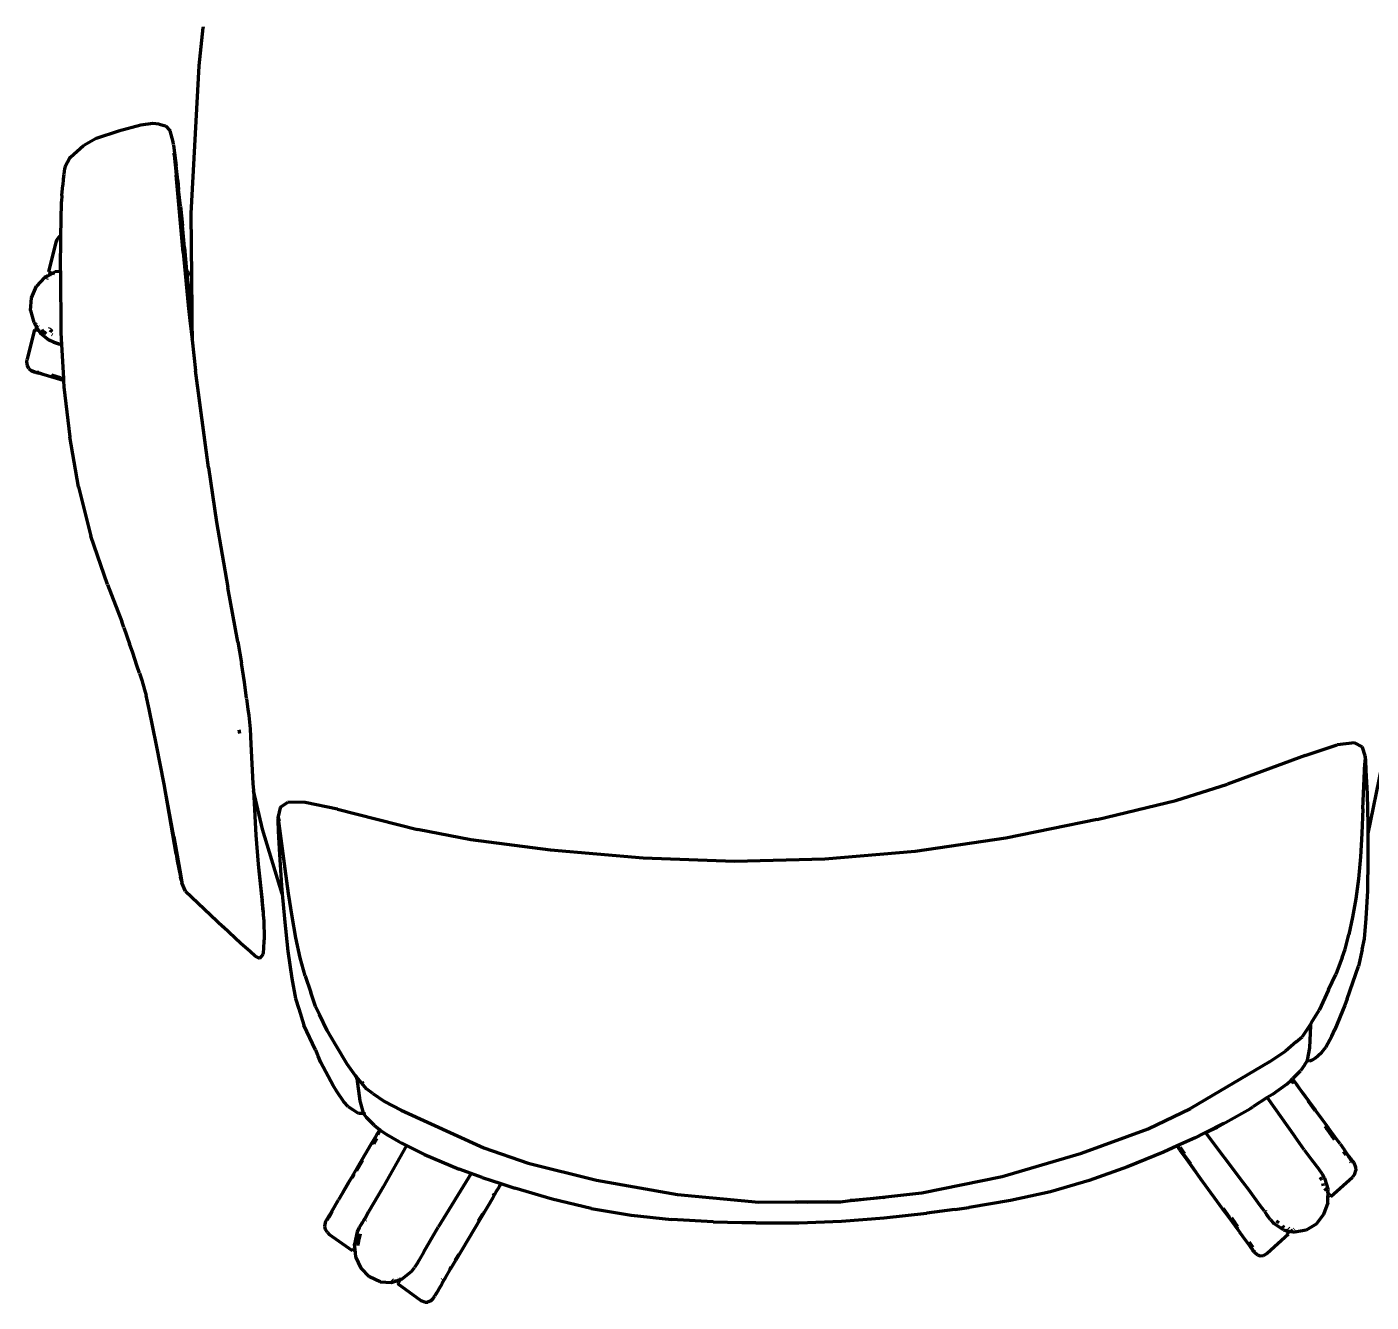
# Model space of a CAD drawing. Header units: millimetres. Extents: x 4307 to 31003, y 2809 to 20009.
# Drawn here: x 12443 to 12993, y 11863 to 12385 of the extents above; entities that cross this region are included whole.
import ezdxf

# ---------------------------------------------------------------- set-up
doc = ezdxf.new("R2010")
doc.units = ezdxf.units.MM
doc.layers.add('ProfileEdges', color=7, linetype='Continuous')

msp = doc.modelspace()

# ---------------------------------------------------------------- linework, layer by layer
at = {"layer": 'ProfileEdges', "lineweight": 211}
for p, q in [((12514.7, 12384.91), (12513.02, 12369.37)), ((12514.74, 12385.26), (12514.72, 12385.06)), ((12513.02, 12369.37), (12509.74, 12308.83)), ((12480.12, 12342.61), (12470.97, 12339.52)), ((12489.22, 12345.02), (12480.12, 12342.61)), ((12494.11, 12345.77), (12489.22, 12345.02)), ((12496.8, 12345.49), (12494.11, 12345.77)), ((12496.8, 12345.49), (12499.32, 12344.78)), ((12499.32, 12344.78), (12501.32, 12342.67)), ((12502.47, 12338.15), (12501.32, 12342.67)), ((12470.97, 12339.52), (12465.92, 12336.75)), ((12502.62, 12336.99), (12502.47, 12338.15)), ((12502.62, 12336.99), (12503.05, 12333.5)), ((12460.21, 12331.69), (12458.28, 12328.08)), ((12460.21, 12331.69), (12460.46, 12331.99)), ((12460.46, 12331.99), (12465.81, 12336.66)), ((12465.81, 12336.66), (12465.92, 12336.75)), ((12502.91, 12333.62), (12502.88, 12333.08)), ((12502.94, 12332.83), (12502.91, 12333.62)), ((12502.94, 12332.83), (12503.3, 12328.96)), ((12503.05, 12333.5), (12503.66, 12328.38)), ((12458.05, 12327.15), (12457.72, 12324.93)), ((12458.28, 12328.08), (12458.05, 12327.15)), ((12503.3, 12328.96), (12503.73, 12324.58)), ((12504.35, 12322.31), (12503.66, 12328.38)), ((12456.97, 12316.17), (12457.32, 12320.44)), ((12457.51, 12322.9), (12457.32, 12320.44)), ((12457.72, 12324.93), (12457.51, 12322.9)), ((12506.59, 12292.87), (12503.73, 12324.58)), ((12504.35, 12322.31), (12504.72, 12318.7)), ((12456.97, 12316.17), (12456.81, 12313.78)), ((12505.1, 12315.22), (12504.72, 12318.7)), ((12505.45, 12311.85), (12505.1, 12315.22)), ((12456.65, 12306.05), (12456.81, 12313.78)), ((12505.45, 12311.85), (12506.25, 12303.94)), ((12456.55, 12299.83), (12456.65, 12306.05)), ((12507.11, 12294.95), (12506.25, 12303.94)), ((12509.74, 12308.83), (12509.98, 12282.75)), ((12454.86, 12298.14), (12456.19, 12299.69)), ((12456.55, 12299.83), (12456.19, 12299.69)), ((12456.33, 12285.43), (12456.55, 12299.83)), ((12454.43, 12297.18), (12451.55, 12284.93)), ((12454.86, 12298.14), (12454.43, 12297.18)), ((12507.11, 12294.95), (12507.97, 12285.37)), ((12506.59, 12292.87), (12508.68, 12271.38)), ((12449.9, 12282.63), (12446.56, 12279.09)), ((12451.08, 12283.27), (12449.9, 12282.63)), ((12450.82, 12282.26), (12450.73, 12281.9)), ((12451.08, 12283.27), (12451.04, 12283.14)), ((12451.15, 12283.58), (12451.08, 12283.27)), ((12451.47, 12283.48), (12451.08, 12283.27)), ((12451.47, 12283.48), (12451.15, 12283.58)), ((12453.2, 12284.44), (12451.47, 12283.48)), ((12451.58, 12283.45), (12451.47, 12283.48)), ((12451.55, 12284.93), (12453.2, 12284.44)), ((12452.82, 12283.08), (12452.88, 12283.06)), ((12454.17, 12284.97), (12453.2, 12284.44)), ((12453.2, 12284.44), (12453.29, 12284.41)), ((12453.78, 12284.26), (12454.12, 12284.16)), ((12456.33, 12285.17), (12454.17, 12284.97)), ((12456.33, 12285.43), (12456.33, 12285.17)), ((12456.33, 12285.17), (12456.49, 12260.01)), ((12508.88, 12284.76), (12507.97, 12285.37)), ((12507.97, 12285.37), (12508.04, 12284.88)), ((12508.04, 12284.88), (12508.9, 12275.88)), ((12508.88, 12284.76), (12509.69, 12283.71)), ((12509.69, 12283.71), (12509.98, 12282.75)), ((12509.98, 12282.75), (12510, 12280.3)), ((12444.57, 12274.38), (12446.56, 12279.09)), ((12510, 12280.3), (12508.9, 12275.88)), ((12510, 12280.3), (12510.08, 12270.99)), ((12444.14, 12269.2), (12444.57, 12274.38)), ((12508.7, 12275.07), (12508.66, 12274.93)), ((12508.81, 12271.34), (12508.68, 12271.38)), ((12508.68, 12271.38), (12509.28, 12265.22)), ((12508.9, 12275.88), (12509.01, 12274.71)), ((12509.01, 12274.71), (12509.4, 12271.18)), ((12509.4, 12271.18), (12509.28, 12271.21)), ((12509.4, 12271.18), (12510.02, 12265.4)), ((12510.08, 12270.99), (12509.4, 12271.18)), ((12510.08, 12270.99), (12510.14, 12264.33)), ((12444.14, 12269.2), (12445.42, 12264.29)), ((12510.02, 12265.4), (12510.14, 12264.33)), ((12445.8, 12261.38), (12442.72, 12249.19)), ((12445.42, 12264.29), (12446.15, 12263.1)), ((12446.22, 12261.25), (12445.8, 12261.38)), ((12446.15, 12263.1), (12446.07, 12262.77)), ((12446.07, 12262.77), (12446.41, 12262.67)), ((12446.23, 12263.43), (12446.15, 12263.1)), ((12446.15, 12263.1), (12446.41, 12262.67)), ((12447.47, 12260.88), (12446.22, 12261.25)), ((12446.44, 12264.28), (12446.35, 12263.91)), ((12446.41, 12262.67), (12446.5, 12262.64)), ((12446.41, 12262.67), (12447.47, 12260.88)), ((12446.92, 12262.52), (12446.5, 12262.64)), ((12447.38, 12262.38), (12447.22, 12262.43)), ((12447.47, 12260.88), (12447.51, 12260.87)), ((12447.51, 12260.87), (12448.01, 12260.72)), ((12447.51, 12260.87), (12448.02, 12260.04)), ((12448.02, 12260.04), (12451.78, 12256.98)), ((12448.52, 12260.57), (12448.58, 12260.55)), ((12448.6, 12260.53), (12448.52, 12260.57)), ((12448.73, 12261.33), (12448.99, 12260.92)), ((12448.99, 12260.92), (12449.99, 12260.1)), ((12449.52, 12260.27), (12449.45, 12260.29)), ((12449.52, 12260.27), (12449.55, 12260.24)), ((12449.55, 12260.24), (12449.6, 12260.21)), ((12449.71, 12260.18), (12449.6, 12260.21)), ((12449.6, 12260.21), (12449.72, 12260.21)), ((12449.72, 12260.21), (12449.71, 12260.18)), ((12449.99, 12260.1), (12449.72, 12260.21)), ((12450.04, 12260.09), (12449.99, 12260.1)), ((12450.04, 12260.09), (12450.08, 12260.1)), ((12450.07, 12260.08), (12450.04, 12260.09)), ((12450.19, 12260.04), (12450.07, 12260.08)), ((12450.07, 12260.08), (12450.49, 12259.75)), ((12450.19, 12260.04), (12450.08, 12260.1)), ((12450.19, 12260.04), (12450.38, 12259.99)), ((12450.43, 12259.99), (12450.38, 12259.99)), ((12452.01, 12262.09), (12451.91, 12261.7)), ((12452.51, 12260.85), (12452.12, 12261.15)), ((12452.2, 12260.94), (12452.51, 12260.85)), ((12452.51, 12260.85), (12452.57, 12260.83)), ((12452.77, 12260.77), (12452.57, 12260.83)), ((12453.07, 12260.41), (12452.57, 12260.83)), ((12453.07, 12260.68), (12452.77, 12260.77)), ((12456.49, 12260.01), (12456.76, 12255.19)), ((12509.28, 12265.22), (12510.21, 12257.32)), ((12510.14, 12264.33), (12510.21, 12257.32)), ((12453.52, 12256.17), (12451.78, 12256.98)), ((12452.82, 12259.28), (12453.06, 12259.21)), ((12453.52, 12256.17), (12455.57, 12255.49)), ((12456.02, 12255.42), (12453.52, 12256.17)), ((12455.57, 12255.49), (12456.02, 12255.42)), ((12456.76, 12255.19), (12456.02, 12255.42)), ((12456.76, 12255.19), (12457.56, 12241.29)), ((12510.21, 12257.1), (12510.21, 12257.32)), ((12510.21, 12257.1), (12511.69, 12244.54)), ((12442.64, 12248.12), (12442.72, 12249.19)), ((12442.84, 12246.67), (12442.64, 12248.12)), ((12443.44, 12245.48), (12442.84, 12246.67)), ((12443.44, 12245.48), (12444.46, 12244.56)), ((12446.45, 12243.78), (12444.46, 12244.56)), ((12444.46, 12244.56), (12445.88, 12243.93)), ((12446.45, 12243.78), (12445.88, 12243.93)), ((12446.37, 12244.32), (12446.21, 12243.95)), ((12446.45, 12243.78), (12447.61, 12243.51)), ((12446.96, 12243.6), (12446.45, 12243.78)), ((12446.87, 12243.98), (12446.87, 12244.06)), ((12447.38, 12243.79), (12446.87, 12243.98)), ((12451.13, 12242.36), (12446.96, 12243.6)), ((12449.29, 12242.96), (12447.61, 12243.51)), ((12447.71, 12243.68), (12448.54, 12243.43)), ((12516.93, 12204.84), (12511.69, 12244.54)), ((12451.13, 12242.36), (12449.29, 12242.96)), ((12457.53, 12240.45), (12451.13, 12242.36)), ((12452.45, 12242.26), (12452.38, 12242.28)), ((12455.7, 12241.29), (12452.45, 12242.26)), ((12456.37, 12241.65), (12452.89, 12242.69)), ((12456.59, 12241.58), (12457.56, 12241.29)), ((12457.61, 12240.42), (12457.53, 12240.45)), ((12457.56, 12241.29), (12457.61, 12240.42)), ((12457.61, 12240.42), (12457.75, 12237.86)), ((12457.75, 12237.86), (12460.17, 12217.39)), ((12463.77, 12196.98), (12460.17, 12217.39)), ((12516.93, 12204.84), (12520.23, 12182.5)), ((12463.77, 12196.98), (12468.83, 12176.8)), ((12520.23, 12182.5), (12524.85, 12155.83)), ((12475.58, 12157), (12468.83, 12176.8)), ((12475.58, 12157), (12481.45, 12141.83)), ((12528.92, 12133.53), (12524.85, 12155.83)), ((12482.34, 12139.37), (12481.45, 12141.83)), ((12482.34, 12139.37), (12484.69, 12132.7)), ((12528.92, 12133.53), (12530.48, 12124.73)), ((12485.95, 12129.01), (12484.69, 12132.7)), ((12487.66, 12123.89), (12485.95, 12129.01)), ((12488.69, 12120.76), (12487.66, 12123.89)), ((12531.63, 12117.05), (12530.48, 12124.73)), ((12488.69, 12120.76), (12489.61, 12117.86)), ((12489.61, 12117.86), (12490.82, 12113.93)), ((12532.55, 12110.34), (12531.63, 12117.05)), ((12490.82, 12113.93), (12491.51, 12111.59)), ((12492.7, 12105.93), (12491.51, 12111.59)), ((12495.65, 12091.18), (12492.7, 12105.93)), ((12532.55, 12110.34), (12533.09, 12105.95)), ((12533.09, 12105.95), (12533.4, 12103.33)), ((12533.4, 12103.33), (12533.99, 12097.92)), ((12529.8, 12096.07), (12529.48, 12097.44)), ((12533.99, 12097.92), (12534.34, 12091.7)), ((12498.75, 12075.25), (12495.65, 12091.18)), ((12534.34, 12091.7), (12535.14, 12075.48)), ((12965.74, 12087.06), (12978.71, 12091.32)), ((12985.8, 12092.23), (12978.71, 12091.32)), ((12988.98, 12090.49), (12985.8, 12092.23)), ((12989.07, 12090.32), (12988.98, 12090.49)), ((12990.2, 12086.8), (12989.07, 12090.32)), ((12965.74, 12087.06), (12933.94, 12075.2)), ((12990.2, 12086.8), (12990.06, 12083.83)), ((12990.29, 12086.62), (12990.2, 12086.8)), ((12990.44, 12085.28), (12990.29, 12086.62)), ((12990.7, 12080.83), (12990.44, 12085.28)), ((12989.33, 12065.16), (12990.06, 12083.83)), ((12991.12, 12071.27), (12990.7, 12080.83)), ((12991.47, 12055.11), (12997.07, 12082.35)), ((12499.35, 12072.16), (12498.75, 12075.25)), ((12503.7, 12046.7), (12498.75, 12075.25)), ((12535.14, 12075.48), (12535.3, 12072.71)), ((12912.69, 12068.63), (12933.94, 12075.2)), ((12502.77, 12053.66), (12499.35, 12072.16)), ((12539.04, 12056.81), (12535.3, 12072.71)), ((12535.3, 12072.71), (12536.36, 12054.36)), ((12546.35, 12065.8), (12549.36, 12067.89)), ((12556.5, 12067.77), (12549.36, 12067.89)), ((12569.79, 12064.98), (12556.5, 12067.77)), ((12880.56, 12060.74), (12912.69, 12068.63)), ((12991.46, 12058.62), (12991.12, 12071.27)), ((12545.48, 12062), (12545.41, 12061.81)), ((12546.28, 12065.63), (12545.48, 12062)), ((12545.97, 12060.29), (12545.48, 12062)), ((12545.89, 12059.06), (12545.48, 12062)), ((12546.35, 12065.8), (12546.28, 12065.63)), ((12569.79, 12064.98), (12602.51, 12056.71)), ((12989.33, 12065.16), (12988.88, 12055.07)), ((12547.09, 12030.32), (12539.04, 12056.81)), ((12545.41, 12061.81), (12545.38, 12060.46)), ((12545.38, 12060.46), (12545.52, 12056)), ((12548.31, 12040.56), (12545.89, 12059.06)), ((12624.25, 12052.54), (12602.51, 12056.71)), ((12880.56, 12060.74), (12843.2, 12053.21)), ((12991.47, 12055.11), (12991.46, 12058.62)), ((12502.77, 12053.66), (12505.24, 12039.92)), ((12536.36, 12054.36), (12537.31, 12042.54)), ((12545.52, 12056), (12545.98, 12046.45)), ((12656.93, 12048.26), (12624.25, 12052.54)), ((12843.2, 12053.21), (12806.15, 12047.76)), ((12988.88, 12055.07), (12988.3, 12045.5)), ((12991.51, 12044.86), (12991.47, 12055.11)), ((12503.7, 12046.7), (12504.18, 12043.87)), ((12545.98, 12046.45), (12546.79, 12033.82)), ((12694.79, 12044.94), (12656.93, 12048.26)), ((12806.15, 12047.76), (12769.2, 12044.52)), ((12988.3, 12045.5), (12987.51, 12036.56)), ((12504.18, 12043.87), (12504.67, 12041.35)), ((12504.67, 12041.35), (12505.48, 12037.38)), ((12505.24, 12039.92), (12506.08, 12035.16)), ((12537.31, 12042.54), (12537.62, 12038.58)), ((12537.31, 12042.54), (12538.87, 12027.67)), ((12549.68, 12030.57), (12548.31, 12040.56)), ((12732.15, 12043.63), (12694.79, 12044.94)), ((12769.2, 12044.52), (12732.15, 12043.63)), ((12991.26, 12031.57), (12991.51, 12044.86)), ((12505.76, 12036.08), (12505.48, 12037.38)), ((12505.76, 12036.08), (12506.07, 12034.86)), ((12507.58, 12031.5), (12506.07, 12034.86)), ((12537.62, 12038.58), (12539.12, 12024.24)), ((12987.51, 12036.56), (12986.46, 12028.3)), ((12507.58, 12031.5), (12523.02, 12016.81)), ((12546.79, 12033.82), (12547.09, 12030.32)), ((12547.09, 12030.32), (12547.99, 12020.13)), ((12551.13, 12021.12), (12549.68, 12030.57)), ((12990.68, 12020.29), (12991.26, 12031.57)), ((12539.01, 12026.18), (12538.87, 12027.67)), ((12539.27, 12023.07), (12539.01, 12026.18)), ((12539.12, 12024.24), (12539.12, 12024.19)), ((12539.12, 12024.19), (12539.27, 12023.07)), ((12986.46, 12028.3), (12985.1, 12020.77)), ((12539.18, 12022.02), (12539.36, 12021.74)), ((12539.27, 12023.07), (12539.33, 12022.37)), ((12539.33, 12022.37), (12539.34, 12022.25)), ((12539.34, 12022.25), (12539.36, 12021.74)), ((12539.36, 12021.74), (12539.59, 12019.29)), ((12539.59, 12019.29), (12539.63, 12019.2)), ((12539.63, 12019.2), (12539.76, 12012.32)), ((12547.99, 12020.13), (12549.45, 12006.93)), ((12552.72, 12012.31), (12551.13, 12021.12)), ((12985.1, 12020.77), (12983.5, 12013.67)), ((12989.89, 12011.96), (12990.68, 12020.29)), ((12530.12, 12010.1), (12523.02, 12016.81)), ((12982.05, 12007.76), (12983.5, 12013.67)), ((12533.94, 12006.71), (12530.12, 12010.1)), ((12539.66, 12010.83), (12539.34, 12005.91)), ((12539.73, 12012.03), (12539.66, 12010.83)), ((12539.76, 12012.32), (12539.73, 12012.03)), ((12549.45, 12006.93), (12551.05, 11995.77)), ((12554.52, 12004.21), (12552.72, 12012.31)), ((12980.77, 12004.31), (12982.05, 12007.76)), ((12989, 12007.53), (12987.55, 12000.73)), ((12989, 12007.53), (12989.89, 12011.96)), ((12536.11, 12004.9), (12533.94, 12006.71)), ((12538.02, 12003.84), (12536.11, 12004.9)), ((12538.02, 12003.84), (12539.35, 12005.47)), ((12539.35, 12005.47), (12539.34, 12005.91)), ((12556.56, 11996.87), (12554.52, 12004.21)), ((12980.77, 12004.31), (12978.2, 11997.39)), ((12556.56, 11996.87), (12558.8, 11989.98)), ((12975.27, 11991.03), (12978.2, 11997.39)), ((12982.86, 11987.44), (12987.55, 12000.73)), ((12551.05, 11995.77), (12552.6, 11987.57)), ((12975.27, 11991.03), (12971.34, 11982.75)), ((12552.6, 11987.57), (12553.88, 11983.26)), ((12560.77, 11984.26), (12558.8, 11989.98)), ((12982.86, 11987.44), (12981.96, 11984.76)), ((12553.88, 11983.26), (12555.94, 11976.66)), ((12560.77, 11984.26), (12562.36, 11980.98)), ((12565.55, 11974.38), (12562.36, 11980.98)), ((12968.32, 11977.7), (12971.34, 11982.75)), ((12981.96, 11984.76), (12977.87, 11974.79)), ((12560.67, 11966.52), (12555.94, 11976.66)), ((12569.04, 11968.38), (12565.55, 11974.38)), ((12967.98, 11977.2), (12964.39, 11971.89)), ((12967.57, 11967.33), (12967.98, 11976.51)), ((12968.32, 11977.7), (12967.98, 11977.2)), ((12967.98, 11976.51), (12967.98, 11977.2)), ((12976.55, 11972.14), (12977.87, 11974.79)), ((12573.7, 11960.58), (12569.04, 11968.38)), ((12962.05, 11969.76), (12957.61, 11965.9)), ((12962.05, 11969.76), (12964.39, 11971.89)), ((12976.55, 11972.14), (12974.08, 11967.65)), ((12560.67, 11966.52), (12561.61, 11964.4)), ((12561.61, 11964.4), (12561.81, 11963.95)), ((12562.95, 11961.39), (12561.81, 11963.95)), ((12951.12, 11961.64), (12957.61, 11965.9)), ((12966.66, 11962.24), (12967.57, 11967.33)), ((12968.58, 11962.24), (12969.95, 11963.22)), ((12969.95, 11963.22), (12970.9, 11964.11)), ((12970.9, 11964.11), (12972.46, 11965.49)), ((12972.46, 11965.49), (12974.08, 11967.65)), ((12567.93, 11951.93), (12562.95, 11961.39)), ((12577.17, 11955.88), (12573.7, 11960.58)), ((12951.12, 11961.64), (12918.77, 11942.49)), ((12962.58, 11956.69), (12963.71, 11957.92)), ((12965.46, 11960.27), (12963.71, 11957.92)), ((12965.46, 11960.27), (12966.5, 11962.02)), ((12966.5, 11962.02), (12966.46, 11962.02)), ((12966.5, 11962.02), (12966.66, 11962.24)), ((12966.52, 11962.02), (12966.5, 11962.02)), ((12966.88, 11961.97), (12966.52, 11962.02)), ((12967.42, 11961.86), (12966.88, 11961.97)), ((12968.58, 11962.24), (12967.42, 11961.86)), ((12569.49, 11949.44), (12567.93, 11951.93)), ((12577.54, 11955.49), (12577.17, 11955.88)), ((12577.54, 11955.49), (12577.53, 11955.61)), ((12577.55, 11955.42), (12577.54, 11955.49)), ((12577.62, 11954.74), (12577.55, 11955.42)), ((12581.61, 11950.54), (12577.55, 11955.42)), ((12577.62, 11954.74), (12578.86, 11945.66)), ((12580.05, 11952.92), (12579.99, 11953.52)), ((12958.11, 11952.5), (12952.26, 11948.29)), ((12958.11, 11952.5), (12959.94, 11954.11)), ((12959.94, 11954.11), (12960.32, 11954.44)), ((12959.94, 11954.11), (12960.83, 11952.89)), ((12960.32, 11954.44), (12960.51, 11954.64)), ((12961.48, 11952.85), (12960.32, 11954.44)), ((12960.51, 11954.64), (12960.64, 11954.72)), ((12960.51, 11954.64), (12962.09, 11952.48)), ((12962.58, 11956.69), (12960.64, 11954.72)), ((12963.26, 11950.82), (12961.96, 11952.57)), ((12962.09, 11952.48), (12963.26, 11950.82)), ((12572.35, 11945.25), (12569.49, 11949.44)), ((12584.13, 11948.68), (12581.61, 11950.54)), ((12584.13, 11948.68), (12588.9, 11945.33)), ((12950.19, 11946.95), (12944.24, 11943.12)), ((12952.26, 11948.29), (12950.19, 11946.95)), ((12950.19, 11946.95), (12961.38, 11931)), ((12963.26, 11950.82), (12964.65, 11948.87)), ((12964.55, 11949.1), (12963.26, 11950.82)), ((12964.55, 11949.1), (12967.19, 11945.49)), ((12967.19, 11945.49), (12964.65, 11948.87)), ((12574.16, 11943.28), (12572.35, 11945.25)), ((12574.16, 11943.28), (12575.84, 11942.08)), ((12578.31, 11940.47), (12575.84, 11942.08)), ((12578.86, 11945.66), (12578.97, 11945.06)), ((12578.97, 11945.06), (12580.23, 11940.69)), ((12588.9, 11945.33), (12595.74, 11941.82)), ((12595.74, 11941.82), (12629.67, 11926.36)), ((12901.37, 11934.21), (12918.77, 11942.49)), ((12929.64, 11934.91), (12943.25, 11942.49)), ((12943.25, 11942.49), (12944.24, 11943.12)), ((12969.7, 11941.58), (12966.86, 11945.47)), ((12967.19, 11945.49), (12969.9, 11941.77)), ((12969.9, 11941.77), (12969.95, 11941.69)), ((12969.95, 11941.69), (12972.61, 11938.04)), ((12580.04, 11940.4), (12578.31, 11940.47)), ((12580.38, 11940.48), (12580.04, 11940.4)), ((12580.38, 11940.48), (12580.23, 11940.69)), ((12580.45, 11940.48), (12580.38, 11940.48)), ((12581.6, 11938.86), (12580.38, 11940.48)), ((12581.34, 11940.36), (12581.2, 11940.38)), ((12584.79, 11935.62), (12581.6, 11938.86)), ((12584.79, 11935.62), (12586.9, 11933.87)), ((12924.9, 11932.68), (12932.37, 11936.54)), ((12972.61, 11938.04), (12973.83, 11936.33)), ((12973.83, 11936.33), (12975.24, 11934.43)), ((12973.83, 11936.33), (12975.07, 11934.59)), ((12583.52, 11927.84), (12585.66, 11931.49)), ((12583.52, 11927.84), (12585.24, 11930.69)), ((12585.78, 11930.17), (12584.54, 11928.07)), ((12585.66, 11931.49), (12585.76, 11931.55)), ((12585.76, 11931.55), (12586.15, 11932.24)), ((12586.15, 11932.24), (12587.02, 11933.79)), ((12586.19, 11931.86), (12587.24, 11933.63)), ((12586.9, 11933.87), (12587.02, 11933.79)), ((12587.02, 11933.79), (12587.24, 11933.63)), ((12587.24, 11933.63), (12589.62, 11931.95)), ((12589.62, 11931.95), (12594.79, 11929)), ((12874.15, 11924.17), (12901.37, 11934.21)), ((12920.64, 11930.53), (12913.3, 11927.2)), ((12920.64, 11930.53), (12924.08, 11932.29)), ((12924.08, 11932.29), (12924.9, 11932.68)), ((12924.9, 11932.68), (12929.64, 11934.91)), ((12940.37, 11912.25), (12924.9, 11932.68)), ((12965.29, 11925.63), (12961.38, 11931)), ((12973.66, 11935.29), (12974.4, 11934.28)), ((12974.49, 11934.15), (12974.4, 11934.28)), ((12976.75, 11931.06), (12974.49, 11934.15)), ((12975.07, 11934.59), (12977.71, 11931.05)), ((12977.71, 11931.05), (12975.24, 11934.43)), ((12976.88, 11930.88), (12976.75, 11931.06)), ((12977.72, 11929.72), (12976.88, 11930.88)), ((12979.94, 11927.99), (12977.71, 11931.05)), ((12578.86, 11919.96), (12583.52, 11927.84)), ((12583.97, 11928.09), (12584.76, 11929.43)), ((12598, 11927.31), (12588.32, 11910.19)), ((12594.79, 11929), (12594.82, 11928.98)), ((12594.82, 11928.98), (12595.82, 11928.41)), ((12598, 11927.31), (12595.82, 11928.41)), ((12603.2, 11924.71), (12598, 11927.31)), ((12603.2, 11924.71), (12604.27, 11924.16)), ((12629.67, 11926.36), (12647.74, 11920.06)), ((12907.65, 11924.63), (12892.97, 11918.57)), ((12913.27, 11927.18), (12907.65, 11924.63)), ((12913.3, 11927.2), (12913.27, 11927.18)), ((12913.27, 11927.18), (12913.82, 11926.27)), ((12913.3, 11927.2), (12913.82, 11926.27)), ((12913.82, 11926.27), (12913.96, 11926.33)), ((12913.82, 11926.27), (12914.05, 11925.95)), ((12914.1, 11925.92), (12914.05, 11925.95)), ((12914.1, 11925.92), (12914.37, 11925.47)), ((12914.32, 11926.49), (12914.51, 11926.58)), ((12914.37, 11925.47), (12917.08, 11921.75)), ((12914.51, 11926.58), (12914.74, 11926.26)), ((12914.77, 11926.22), (12914.56, 11926.06)), ((12914.77, 11926.22), (12914.74, 11926.26)), ((12916.43, 11923.95), (12914.77, 11926.22)), ((12965.29, 11925.63), (12968.16, 11921.72)), ((12979.94, 11927.99), (12981.57, 11925.72)), ((12982.19, 11923.6), (12981.37, 11924.72)), ((12982.99, 11923.66), (12981.57, 11925.72)), ((12575.72, 11914.57), (12578.86, 11919.96)), ((12579.95, 11921.26), (12577.45, 11917.02)), ((12605.32, 11923.64), (12604.27, 11924.16)), ((12605.32, 11923.64), (12619.54, 11917.61)), ((12647.74, 11920.06), (12675.73, 11913.1)), ((12841.76, 11914.66), (12874.15, 11924.17)), ((12916.07, 11923.6), (12918.7, 11919.98)), ((12917.08, 11921.75), (12918.84, 11919.42)), ((12917.08, 11921.75), (12923.71, 11912.65)), ((12918.84, 11919.42), (12921.11, 11916.3)), ((12968.16, 11921.72), (12971.38, 11917.49)), ((12982.38, 11923.33), (12982.19, 11923.6)), ((12984.16, 11922.11), (12982.99, 11923.66)), ((12984.04, 11921.9), (12983.4, 11922.78)), ((12984.46, 11921.26), (12984.04, 11921.9)), ((12984.16, 11922.11), (12984.59, 11921.62)), ((12984.46, 11921.26), (12984.2, 11920.85)), ((12984.44, 11920.51), (12984.21, 11920.82)), ((12985.08, 11920.85), (12984.44, 11920.51)), ((12984.59, 11921.62), (12984.95, 11921.1)), ((12984.95, 11921.1), (12985.29, 11920.66)), ((12985.08, 11920.85), (12985.29, 11920.66)), ((12985.29, 11920.66), (12985.53, 11920.33)), ((12985.53, 11920.33), (12986.32, 11918.51)), ((12574.16, 11911.88), (12575.72, 11914.57)), ((12574.21, 11912.07), (12575.72, 11914.57)), ((12575.77, 11914.17), (12576.6, 11915.58)), ((12624.43, 11915.86), (12610.93, 11893.88)), ((12624.43, 11915.86), (12619.54, 11917.61)), ((12624.48, 11915.95), (12624.43, 11915.86)), ((12628.9, 11914.26), (12624.43, 11915.86)), ((12628.9, 11914.26), (12636.56, 11911.74)), ((12808.85, 11907.93), (12841.76, 11914.66)), ((12892.97, 11918.57), (12877.32, 11912.97)), ((12923.71, 11912.65), (12921.11, 11916.3)), ((12972.6, 11915.72), (12971.38, 11917.49)), ((12972.37, 11913.38), (12971.87, 11914.26)), ((12972.45, 11913.11), (12972.37, 11913.38)), ((12973.58, 11913.93), (12972.6, 11915.72)), ((12973.58, 11913.93), (12975.05, 11909.15)), ((12976.14, 11906.46), (12985.05, 11914.34)), ((12986.04, 11915.8), (12985.05, 11914.34)), ((12986.04, 11915.8), (12986.42, 11917.13)), ((12986.32, 11918.51), (12986.42, 11917.13)), ((12574.21, 11912.07), (12570.12, 11905.13)), ((12571.96, 11908.16), (12570.12, 11905.13)), ((12571.96, 11908.16), (12574.16, 11911.88)), ((12588.32, 11910.19), (12586.41, 11906.94)), ((12634.59, 11908.22), (12633.27, 11906.06)), ((12634.59, 11908.22), (12635.6, 11909.92)), ((12634.59, 11908.22), (12635.22, 11909.39)), ((12635.6, 11909.92), (12635.22, 11909.39)), ((12635.6, 11909.92), (12636.21, 11910.96)), ((12636.02, 11910.74), (12635.77, 11910.84)), ((12636.2, 11911.1), (12636.02, 11910.74)), ((12636.21, 11910.96), (12636.56, 11911.74)), ((12636.56, 11911.74), (12642.36, 11909.83)), ((12657.51, 11905.44), (12642.36, 11909.83)), ((12675.73, 11913.1), (12708.81, 11907.24)), ((12794.1, 11906.34), (12808.85, 11907.93)), ((12861.42, 11908.44), (12845.08, 11904.83)), ((12877.32, 11912.97), (12861.42, 11908.44)), ((12923.71, 11912.65), (12931.77, 11901.6)), ((12942.58, 11909.24), (12940.37, 11912.25)), ((12947.13, 11902.96), (12942.58, 11909.24)), ((12973.15, 11910.86), (12972.84, 11911.86)), ((12973.62, 11909.91), (12973.68, 11909.8)), ((12973.71, 11909.74), (12973.68, 11909.8)), ((12973.72, 11909.78), (12973.68, 11909.8)), ((12973.69, 11909.76), (12973.71, 11909.74)), ((12973.71, 11909.74), (12973.9, 11909.48)), ((12973.9, 11909.48), (12974.27, 11908.96)), ((12974.27, 11908.99), (12973.9, 11909.48)), ((12974.88, 11908.13), (12974.99, 11907.97)), ((12974.99, 11907.97), (12975.05, 11909.15)), ((12975.03, 11907.92), (12974.99, 11907.97)), ((12974.99, 11905.71), (12975.03, 11907.92)), ((12975.86, 11906.84), (12975.03, 11907.92)), ((12567.09, 11899.98), (12570.12, 11905.13)), ((12568.81, 11902.73), (12567.44, 11900.47)), ((12568.81, 11902.73), (12570.12, 11905.13)), ((12586.41, 11906.94), (12582.42, 11900.2)), ((12633.24, 11905.92), (12618.17, 11880.36)), ((12633.27, 11906.06), (12633.24, 11905.92)), ((12633.49, 11906.87), (12633.99, 11907.72)), ((12673.59, 11901.6), (12657.51, 11905.44)), ((12708.81, 11907.24), (12742.17, 11904.21)), ((12742.17, 11904.21), (12756.95, 11904.27)), ((12756.95, 11904.27), (12770.42, 11904.32)), ((12756.95, 11904.27), (12758, 11904.17)), ((12761.89, 11904.08), (12758, 11904.17)), ((12770.42, 11904.32), (12761.89, 11904.08)), ((12770.42, 11904.32), (12775.59, 11904.34)), ((12775.59, 11904.34), (12779.56, 11904.77)), ((12780.13, 11904.8), (12779.56, 11904.77)), ((12780.13, 11904.8), (12794.1, 11906.34)), ((12789.24, 11905.66), (12780.13, 11904.8)), ((12793.11, 11906.12), (12789.24, 11905.66)), ((12793.11, 11906.12), (12794.1, 11906.34)), ((12845.08, 11904.83), (12828.15, 11901.98)), ((12949.04, 11900.5), (12947.13, 11902.96)), ((12974.96, 11903.94), (12973.16, 11899.13)), ((12974.99, 11905.42), (12974.78, 11905.23)), ((12974.8, 11905.97), (12974.99, 11905.71)), ((12974.96, 11903.94), (12974.99, 11905.42)), ((12975.12, 11905.54), (12974.99, 11905.71)), ((12974.99, 11905.42), (12974.99, 11905.71)), ((12975.12, 11905.54), (12974.99, 11905.42)), ((12975.86, 11906.84), (12976.14, 11906.46)), ((12565.02, 11896.38), (12565.61, 11897.42)), ((12565.61, 11897.42), (12565.76, 11897.72)), ((12565.61, 11897.42), (12565.76, 11897.38)), ((12565.76, 11897.38), (12565.65, 11897.17)), ((12566.46, 11898.76), (12565.76, 11897.38)), ((12565.76, 11897.72), (12565.81, 11897.77)), ((12565.76, 11897.38), (12566.24, 11897.22)), ((12565.81, 11897.77), (12566.46, 11898.76)), ((12565.81, 11897.77), (12566.08, 11898.28)), ((12566.87, 11899.55), (12566.08, 11898.28)), ((12566.6, 11898.62), (12566.24, 11897.93)), ((12566.24, 11897.93), (12566.4, 11897.73)), ((12566.46, 11898.76), (12566.51, 11898.83)), ((12566.87, 11899.55), (12566.51, 11898.83)), ((12567.6, 11900.33), (12566.6, 11898.62)), ((12567.09, 11899.98), (12566.87, 11899.55)), ((12567.44, 11900.47), (12567.09, 11899.98)), ((12580.56, 11896.95), (12579.79, 11895.69)), ((12580.56, 11896.95), (12581.02, 11897.67)), ((12581.02, 11897.67), (12582.42, 11900.2)), ((12581.2, 11896.82), (12581.29, 11896.9)), ((12581.4, 11897.09), (12581.3, 11897)), ((12627.46, 11896.65), (12629, 11899.26)), ((12627.47, 11896.29), (12629.4, 11899.51)), ((12629.65, 11899.93), (12629.4, 11899.51)), ((12673.59, 11901.6), (12689.83, 11898.87)), ((12689.83, 11898.87), (12706.41, 11897.09)), ((12723.51, 11896.14), (12706.41, 11897.09)), ((12775.95, 11896.4), (12793.42, 11897.71)), ((12793.42, 11897.71), (12810.83, 11899.6)), ((12822.32, 11901.18), (12810.83, 11899.6)), ((12822.32, 11901.18), (12828.12, 11901.94)), ((12828.15, 11901.98), (12828.12, 11901.94)), ((12931.77, 11901.6), (12934.3, 11898.22)), ((12934.4, 11897.99), (12931.77, 11901.6)), ((12932.06, 11901.66), (12934.77, 11897.95)), ((12936.72, 11894.96), (12934.3, 11898.22)), ((12938.47, 11892.44), (12934.4, 11897.99)), ((12935.47, 11897.84), (12937.06, 11895.65)), ((12949.04, 11900.5), (12949.36, 11900)), ((12949.54, 11899.68), (12949.36, 11900)), ((12950.01, 11898.86), (12949.54, 11899.68)), ((12951.52, 11896.99), (12949.54, 11899.68)), ((12949.62, 11900.69), (12949.56, 11900.85)), ((12951.49, 11896.89), (12950.01, 11898.86)), ((12951.49, 11896.89), (12952.75, 11895.53)), ((12973.16, 11899.13), (12970.17, 11895.16)), ((12564.59, 11894.29), (12565.02, 11896.38)), ((12564.85, 11892.95), (12564.59, 11894.29)), ((12565.58, 11891.73), (12564.85, 11892.95)), ((12565.58, 11891.73), (12566.28, 11890.98)), ((12577.77, 11892), (12576.7, 11886.94)), ((12578.54, 11893.74), (12577.77, 11892)), ((12578.96, 11894.39), (12578.54, 11893.74)), ((12580.01, 11895.83), (12578.58, 11893.75)), ((12578.96, 11894.39), (12578.58, 11893.75)), ((12578.96, 11894.39), (12579.79, 11895.69)), ((12579.79, 11895.69), (12580.01, 11895.83)), ((12580.01, 11895.83), (12580.04, 11895.89)), ((12607.52, 11888.1), (12610.93, 11893.88)), ((12723.51, 11896.14), (12723.54, 11896.11)), ((12723.54, 11896.11), (12729.38, 11895.99)), ((12729.38, 11895.99), (12740.97, 11895.77)), ((12729.38, 11895.99), (12740.96, 11895.7)), ((12740.96, 11895.7), (12758.45, 11895.76)), ((12758.45, 11895.76), (12775.95, 11896.4)), ((12938.47, 11892.44), (12936.72, 11894.96)), ((12937.06, 11895.65), (12937.19, 11895.47)), ((12938.16, 11894.15), (12937.19, 11895.47)), ((12938.24, 11893.18), (12937.27, 11894.51)), ((12938.88, 11891.89), (12938.47, 11892.44)), ((12938.88, 11891.89), (12939, 11891.72)), ((12939.1, 11891.55), (12939, 11891.72)), ((12941.31, 11888.59), (12939.1, 11891.55)), ((12952.87, 11895.45), (12952.75, 11895.53)), ((12956.77, 11892.84), (12952.87, 11895.45)), ((12953.76, 11896.54), (12954.85, 11895.81)), ((12956.51, 11894.47), (12956.53, 11894.44)), ((12957.09, 11893.68), (12956.53, 11894.44)), ((12956.77, 11892.84), (12957.86, 11892.61)), ((12957.66, 11892.88), (12957.83, 11892.66)), ((12957.86, 11892.61), (12957.83, 11892.66)), ((12957.89, 11892.57), (12957.86, 11892.61)), ((12958.24, 11892.07), (12957.89, 11892.57)), ((12957.89, 11892.57), (12959.83, 11892.18)), ((12958.24, 11892.07), (12958.64, 11891.55)), ((12958.92, 11891.1), (12958.64, 11891.55)), ((12958.87, 11893.5), (12958.83, 11893.55)), ((12958.87, 11893.5), (12958.87, 11893.54)), ((12959.11, 11893.17), (12958.87, 11893.5)), ((12959.42, 11892.73), (12959.68, 11892.39)), ((12959.83, 11892.18), (12959.68, 11892.39)), ((12959.96, 11892.01), (12959.83, 11892.18)), ((12959.83, 11892.18), (12960.09, 11892.12)), ((12960.09, 11892.12), (12959.96, 11892.01)), ((12960.66, 11892.63), (12960.09, 11892.12)), ((12960.09, 11892.12), (12961.4, 11891.84)), ((12961.18, 11893.09), (12961.06, 11892.98)), ((12966.05, 11892.65), (12961.4, 11891.84)), ((12970.17, 11895.16), (12966.05, 11892.65)), ((12575.92, 11884.17), (12566.28, 11890.98)), ((12576.87, 11885.77), (12576.7, 11886.94)), ((12576.96, 11885.92), (12576.87, 11885.77)), ((12578.31, 11888.21), (12578.02, 11886.86)), ((12578.02, 11887.76), (12578.31, 11888.21)), ((12578.02, 11887.76), (12578.02, 11887.72)), ((12578.02, 11886.86), (12578.08, 11886.36)), ((12578.35, 11888.27), (12578.31, 11888.21)), ((12578.31, 11888.21), (12578.32, 11888.25)), ((12578.32, 11888.25), (12578.35, 11888.27)), ((12578.95, 11891.25), (12578.35, 11888.27)), ((12578.35, 11888.27), (12578.54, 11888.6)), ((12578.54, 11888.6), (12578.54, 11888.63)), ((12605.04, 11883.88), (12607.52, 11888.1)), ((12942.59, 11886.76), (12941.31, 11888.59)), ((12943.74, 11885.18), (12942.59, 11886.76)), ((12944.27, 11885.77), (12942.84, 11887.73)), ((12943.61, 11885.82), (12943.41, 11886.1)), ((12958.92, 11891.1), (12950.08, 11883.13)), ((12575.92, 11884.17), (12576.44, 11885.07)), ((12576.84, 11885.71), (12576.44, 11885.07)), ((12576.84, 11885.71), (12576.87, 11885.77)), ((12577.08, 11883.52), (12576.84, 11885.71)), ((12577.08, 11883.52), (12576.96, 11883.33)), ((12576.96, 11883.33), (12577.11, 11883.23)), ((12577.11, 11883.23), (12577.08, 11883.52)), ((12577.27, 11881.76), (12577.11, 11883.23)), ((12577.19, 11883.71), (12577.14, 11883.63)), ((12577.2, 11883.15), (12577.25, 11883.12)), ((12579.4, 11877.11), (12577.27, 11881.76)), ((12605.04, 11883.88), (12603.03, 11880.28)), ((12619.29, 11882.79), (12617.79, 11880.25)), ((12943.4, 11885.74), (12944.08, 11884.79)), ((12943.61, 11885.82), (12943.94, 11885.41)), ((12943.74, 11885.18), (12944.08, 11884.79)), ((12944.11, 11884.75), (12944.08, 11884.79)), ((12944.15, 11884.73), (12944.11, 11884.75)), ((12944.19, 11884.7), (12944.15, 11884.73)), ((12944.19, 11884.7), (12944.19, 11884.67)), ((12944.19, 11884.67), (12944.24, 11884.57)), ((12944.24, 11884.57), (12944.31, 11884.53)), ((12944.4, 11885.59), (12944.27, 11885.77)), ((12944.31, 11884.53), (12944.33, 11884.49)), ((12944.39, 11884.52), (12944.33, 11884.49)), ((12944.33, 11884.49), (12944.33, 11884.42)), ((12944.8, 11883.81), (12944.33, 11884.42)), ((12945.07, 11883.63), (12944.33, 11884.42)), ((12944.8, 11883.81), (12946.12, 11882.64)), ((12946.12, 11882.64), (12947.32, 11882.24)), ((12947.32, 11882.24), (12948.57, 11882.37)), ((12948.57, 11882.37), (12950.08, 11883.13)), ((12582.83, 11873.56), (12579.4, 11877.11)), ((12596.24, 11872.76), (12600.13, 11875.86)), ((12600.13, 11875.86), (12601.22, 11877.45)), ((12602.56, 11879.48), (12601.22, 11877.45)), ((12602.56, 11879.48), (12603.03, 11880.28)), ((12614.08, 11873.42), (12616.15, 11877.04)), ((12615.59, 11876.51), (12616.28, 11877.68)), ((12616.15, 11877.04), (12618.17, 11880.36)), ((12587.16, 11871.51), (12582.83, 11873.56)), ((12587.16, 11871.51), (12591.86, 11871.23)), ((12591.86, 11871.23), (12593.12, 11871.67)), ((12591.96, 11872.49), (12592.24, 11872.29)), ((12592.79, 11871.91), (12592.91, 11871.82)), ((12592.99, 11871.76), (12593.12, 11871.67)), ((12593.12, 11871.67), (12593.41, 11871.77)), ((12593.12, 11871.67), (12593.28, 11871.56)), ((12593.28, 11871.56), (12593.41, 11871.77)), ((12593.41, 11871.77), (12595.34, 11872.44)), ((12593.41, 11871.77), (12593.51, 11871.94)), ((12593.72, 11872.3), (12593.56, 11872.03)), ((12594.23, 11873.16), (12594.26, 11873.22)), ((12594.63, 11871.25), (12594.39, 11870.77)), ((12603.92, 11863.83), (12594.39, 11870.77)), ((12595.34, 11872.38), (12594.63, 11871.25)), ((12595.38, 11872.46), (12595.34, 11872.44)), ((12595.34, 11872.38), (12595.34, 11872.44)), ((12595.67, 11872.97), (12595.38, 11872.46)), ((12595.38, 11872.46), (12596.24, 11872.76)), ((12612.63, 11871.06), (12611.3, 11868.82)), ((12612.4, 11870.57), (12611.3, 11868.82)), ((12612.4, 11870.57), (12614.08, 11873.42)), ((12612.62, 11872.47), (12612.74, 11872.66)), ((12612.63, 11871.06), (12614.08, 11873.42)), ((12607.9, 11863.78), (12608.9, 11864.73)), ((12608.9, 11864.73), (12609.11, 11865.09)), ((12609.11, 11865.09), (12609.52, 11865.74)), ((12609.52, 11865.74), (12609.22, 11866.14)), ((12609.57, 11865.84), (12609.52, 11865.74)), ((12609.72, 11866.09), (12609.57, 11865.84)), ((12609.73, 11866.15), (12609.72, 11866.09)), ((12609.73, 11866.15), (12610.32, 11867.22)), ((12610.04, 11866.57), (12609.73, 11866.15)), ((12609.88, 11866.92), (12609.86, 11866.9)), ((12609.9, 11866.94), (12609.88, 11866.92)), ((12611.03, 11868.32), (12610.04, 11866.57)), ((12611.03, 11868.32), (12610.32, 11867.22)), ((12611.3, 11868.82), (12611.03, 11868.32)), ((12605.48, 11863.24), (12603.92, 11863.83)), ((12605.48, 11863.24), (12606.74, 11863.25)), ((12607.9, 11863.78), (12606.74, 11863.25))]:
    msp.add_line(p, q, dxfattribs=at)

doc.saveas('drawing.dxf')
